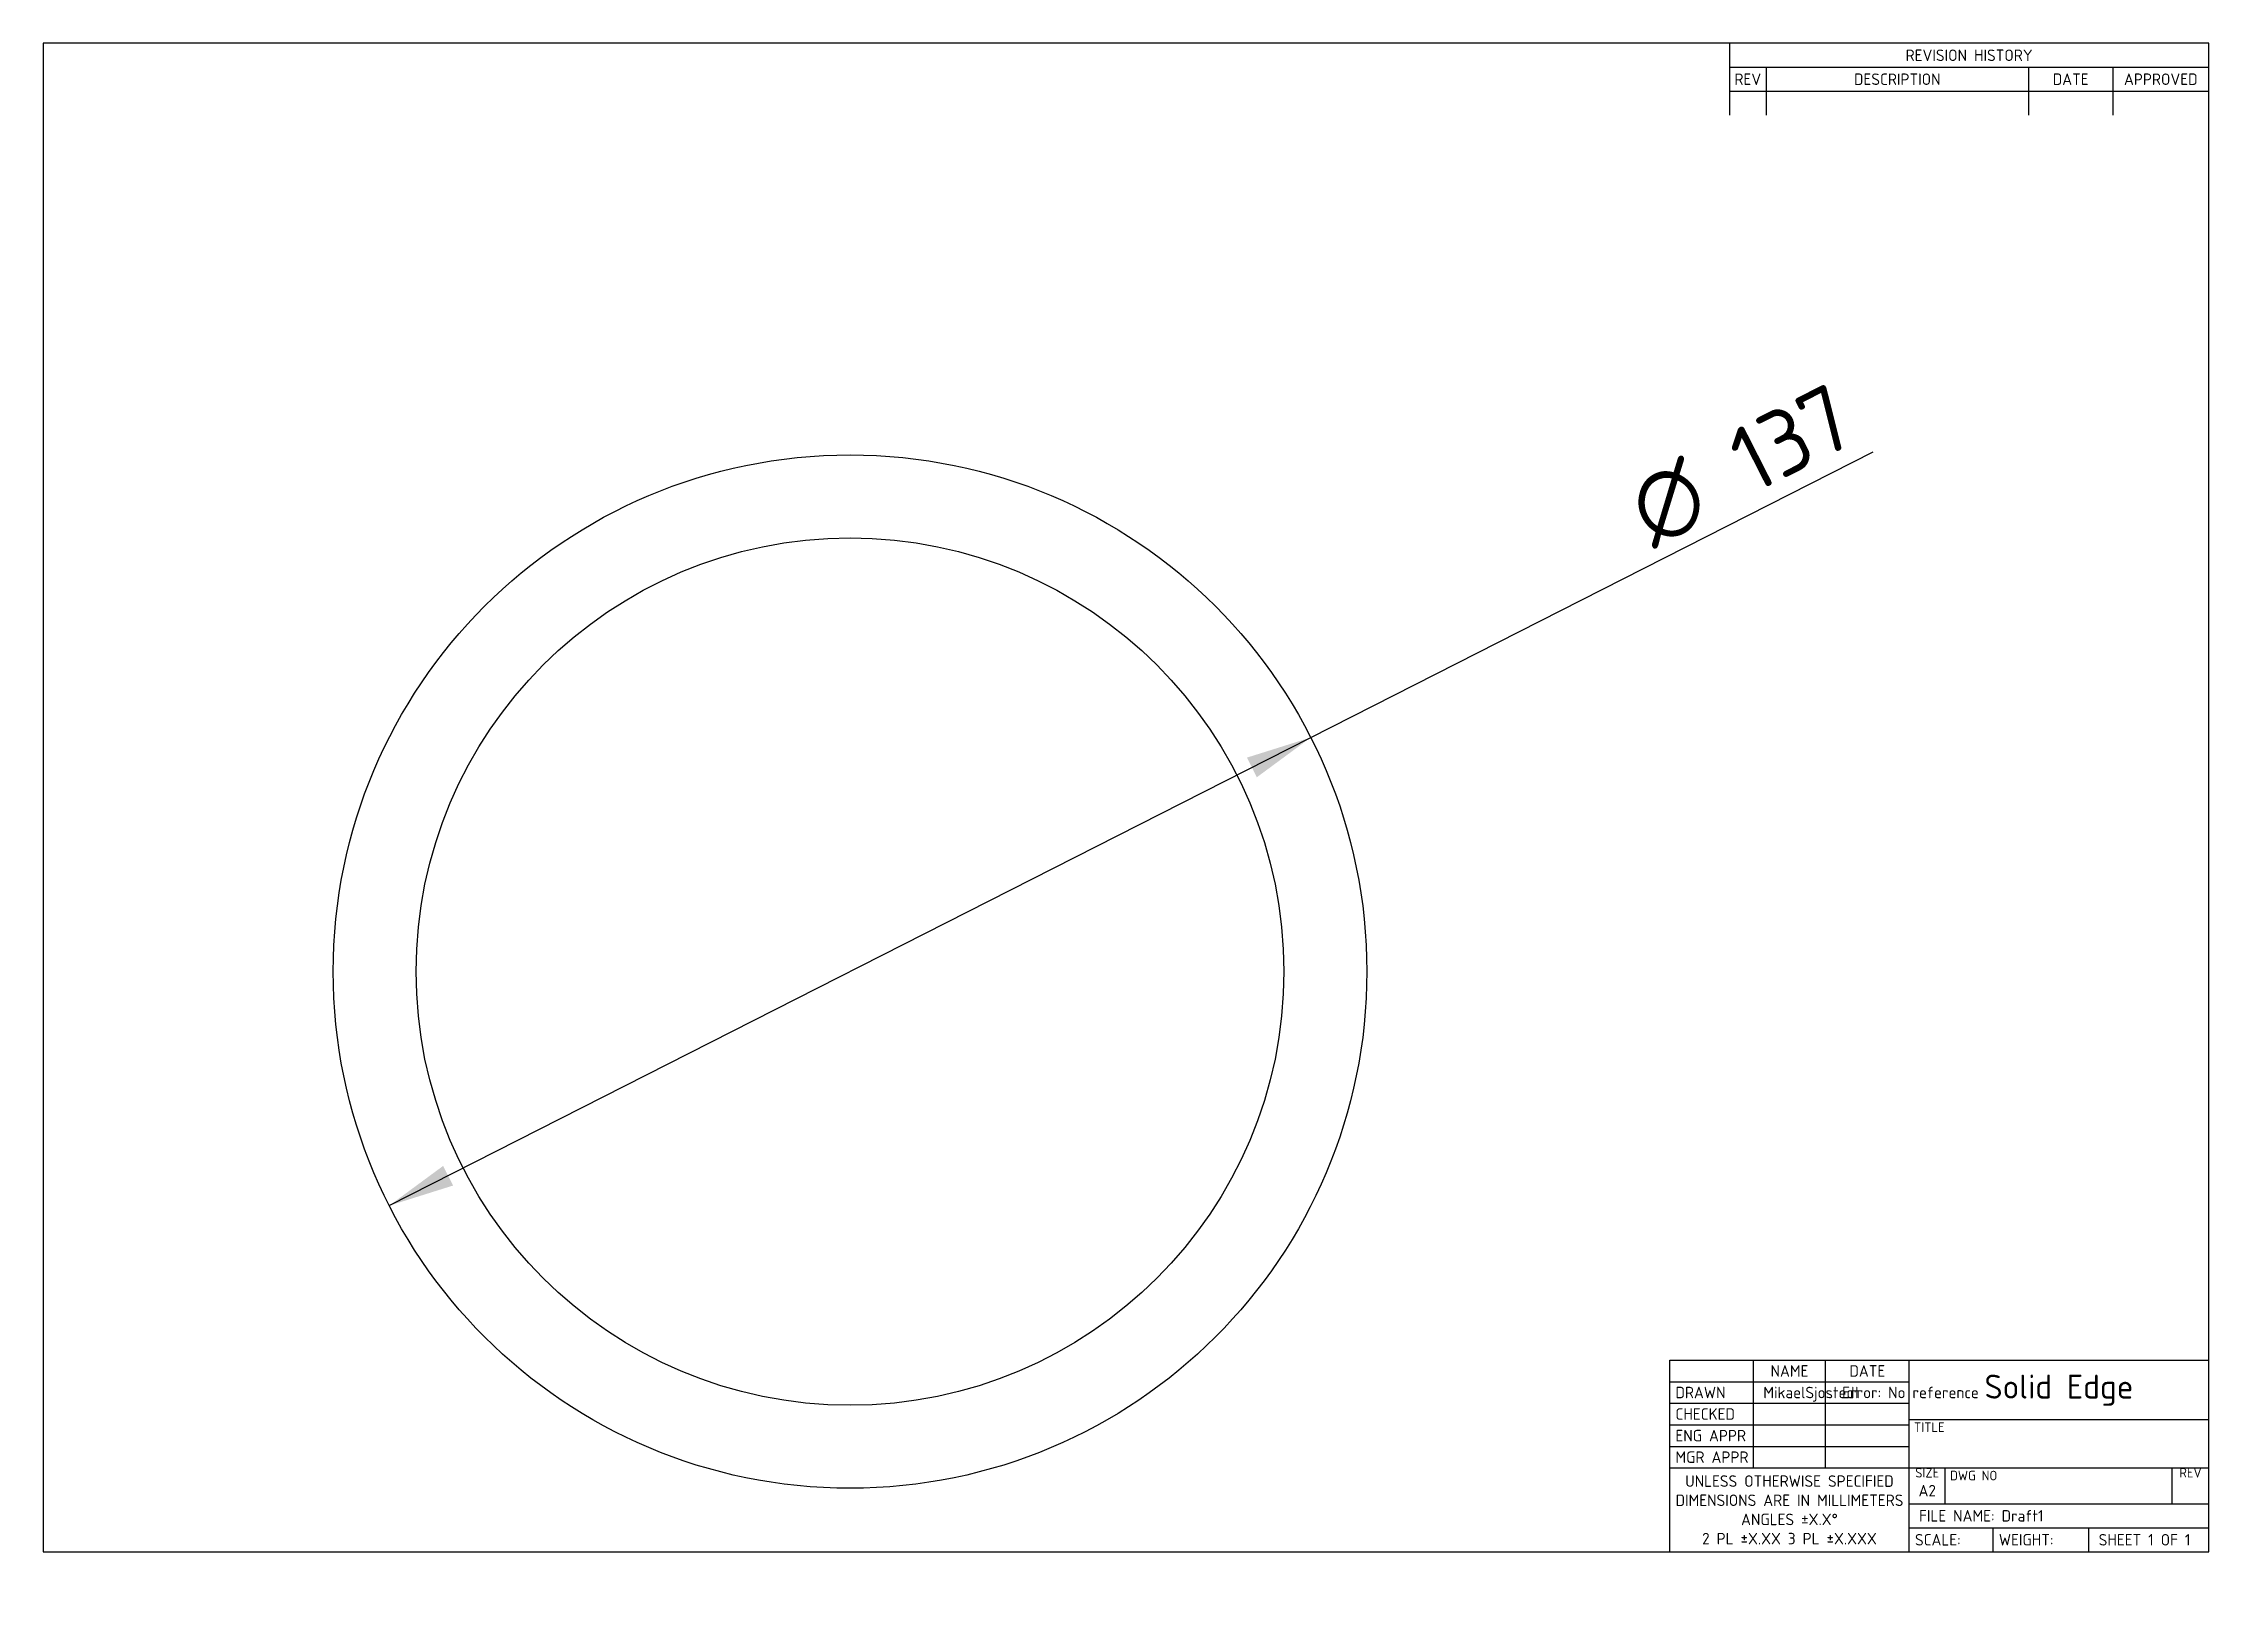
# Model space of a CAD drawing. Header units: millimetres. Extents: x 10 to 584, y -5 to 410.
import ezdxf
from ezdxf.entities.mleader import LeaderData, LeaderLine
from ezdxf.enums import TextEntityAlignment as Align
from ezdxf.math import Vec2, Vec3

# ---------------------------------------------------------------- set-up
doc = ezdxf.new("R2010")
doc.units = ezdxf.units.MM
doc.layers.add('Default', color=7, linetype='Continuous')
doc.layers.add('FLYWHEELS', color=7, linetype='Continuous')
doc.styles.add('SEACAD_Solid_Edge_ISO', font='seiso.ttf')
doc.styles.add('SEACAD_Solid_Edge_ISO1_Symbols', font='semeci1.ttf')
doc.dimstyles.new('ISO', dxfattribs={"dimtxt": 17.5, "dimasz": 17.5, "dimexe": 8.75, "dimexo": 0, "dimgap": 8.75, "dimtad": 1, "dimlfac": 0.5, "dimtxsty": 'SEACAD_Solid_Edge_ISO', "dimblk1": '_SE_FILLED', "dimblk2": '_SE_FILLED', "dimsah": 1, "dimcen": 8.75, "dimadec": 0, "dimazin": 0, "dimtfac": 1, "dimtmove": 1, "dimatfit": 3, "dimfxl": 1, "dimtolj": 1, "dimarcsym": 0})

# ---------------------------------------------------------------- blocks, each defined once
blk = doc.blocks.new('SE')
at = {"layer": 'FLYWHEELS', "color": 7, "linetype": 'Continuous'}
for radius in [137, 115]:
    blk.add_circle((223.84, 163.84), radius, dxfattribs=at)
blk = doc.blocks.new('DMBLK1')
at = {"layer": 'Default', "linetype": 'Continuous'}
for points in [[(329.05, 220.58), (331.69, 215.38), (345.97, 225.91)], [(115.98, 112.31), (101.7, 101.78), (118.63, 107.11)]]:
    blk.add_hatch(color=7, dxfattribs=at).paths.add_polyline_path(points)
at = {"layer": 'Default', "color": 7, "linetype": 'Continuous'}
for p, q in [((345.97, 225.91), (495.05, 301.66)), ((101.7, 101.78), (345.97, 225.91))]:
    blk.add_line(p, q, dxfattribs=at)
for s, style, p in [('137', 'SEACAD_Solid_Edge_ISO', (455.21, 305.95)), ('O', 'SEACAD_Solid_Edge_ISO1_Symbols', (428.48, 292.37))]:
    blk.add_text(s, height=17.5, rotation=26.9375, dxfattribs=dict(at, style=style)).set_placement(p, align=Align.TOP_LEFT)
blk = doc.blocks.new('_SE_FILLED')
at = {"color": 0}
blk.add_line((0, 0), (-1, 0), dxfattribs=at)
blk.add_solid([(0, 0), (-1, -0.1665), (-1, 0.1665), (0, 0)], dxfattribs=at)
blk = doc.blocks.new('_DOT')
at = {"color": 0, "linetype": 'ByBlock', "lineweight": -2}
blk.add_line((-0.5, 0), (-1, 0), dxfattribs=at)
at = {"color": 0, "linetype": 'ByBlock', "const_width": 0.5}
blk.add_lwpolyline([(-0.25, 0, 1), (0.25, 0, 1)], format="xyb", close=True, dxfattribs=at)

msp = doc.modelspace()

# ---------------------------------------------------------------- linework, layer by layer
at = {"layer": 'Default', "color": 7, "linetype": 'Continuous'}
for p, q in [((584, 410), (10, 410)), ((10, 410), (10, 10)), ((457, 410), (457, 390.95)), ((584, 10), (584, 410)), ((457, 403.65), (584, 403.65)), ((466.652, 403.65), (466.652, 390.95)), ((536.248, 403.65), (536.248, 390.95)), ((558.6, 403.65), (558.6, 390.95)), ((457, 397.3), (584, 397.3)), ((441.125, 10), (441.125, 60.8)), ((441.125, 60.8), (584, 60.8)), ((463.35, 32.225), (463.35, 60.8)), ((482.4, 32.225), (482.4, 60.8)), ((504.625, 10), (504.625, 60.8)), ((441.125, 55.085), (504.625, 55.085)), ((441.125, 49.37), (504.625, 49.37)), ((441.125, 43.655), (504.625, 43.655)), ((504.625, 45.052), (584, 45.052)), ((441.125, 37.94), (504.625, 37.94)), ((441.125, 32.225), (584, 32.225)), ((514.15, 22.7), (514.15, 32.098)), ((574.348, 22.7), (574.348, 32.098)), ((504.625, 22.7), (584, 22.7)), ((504.625, 16.35), (584, 16.35)), ((526.85, 10), (526.85, 16.35)), ((552.25, 10), (552.25, 16.35)), ((10, 10), (584, 10))]:
    msp.add_line(p, q, dxfattribs=at)

# ---------------------------------------------------------------- block references
at = {"layer": 'Default'}
msp.add_blockref('SE', (0, 0), dxfattribs=at)

# ---------------------------------------------------------------- texts
at = {"layer": 'Default', "char_height": 2.5}
for s, insert, width, attachment_point in [('{\\fSolid Edge ISO|b0||i0||c0|p34;\\C7;\\H3.048;\\W1.;REVISION HISTORY}', (520.5, 406.825), 127, 5), ('{\\fSolid Edge ISO|b0||i0||c0|p34;\\C7;\\H3.048;\\W1.;REV}', (461.826, 400.475), 9.652, 5), ('{\\fSolid Edge ISO|b0||i0||c0|p34;\\C7;\\H3.048;\\W1.;DESCRIPTION}', (501.45, 400.475), 69.596, 5), ('{\\fSolid Edge ISO|b0||i0||c0|p34;\\C7;\\H3.048;\\W1.;DATE}', (547.424, 400.475), 22.352, 5), ('{\\fSolid Edge ISO|b0||i0||c0|p34;\\C7;\\H3.048;\\W1.;APPROVED}', (571.3, 400.475), 25.4, 5), ('{\\fSolid Edge ISO|b0||i0||c0|p34;\\C7;\\H3.048;\\W1.;NAME}', (472.875, 57.943), 19.05, 5), ('{\\fSolid Edge ISO|b0||i0||c0|p34;\\C7;\\H3.048;\\W1.;DATE}', (493.512, 57.943), 22.225, 5), ('{\\fSolid Edge ISO|b0||i0||c0|p34;\\C7;\\H3.048;\\W1.;DRAWN}', (442.649, 52.227), 20.701, 4), ('{\\fSolid Edge ISO|b1||i0||c0|p34;\\C7;\\H6.35;\\W1.;Solid Edge}', (544.312, 52.831), 79.375, 5), ('{\\fSolid Edge ISO|b0||i0||c0|p34;\\C7;\\H3.048;\\W1.;CHECKED}', (442.649, 46.513), 20.701, 4), ('{\\fSolid Edge ISO|b0||i0||c0|p34;\\C7;\\H3.048;\\W1.;ENG APPR}', (442.649, 40.797), 20.701, 4), ('{\\fSolid Edge ISO|b0||i0||c0|p34;\\C7;\\H2.54;\\W1.;TITLE}', (505.895, 44.302), 78.105, 1), ('{\\fSolid Edge ISO|b0||i0||c0|p34;\\C7;\\H3.048;\\W1.;MGR APPR}', (442.649, 35.083), 20.701, 4), ('{\\fSolid Edge ISO|b0||i0||c0|p34;\\C7;\\H3.048;\\W1.;UNLESS OTHERWISE SPECIFIED\\P}{\\fSolid Edge ISO|b0||i0||c0|p34;\\C7;\\H3.048;\\W1.;DIMENSIONS ARE IN MILLIMETERS\\P}{\\fSolid Edge ISO|b0||i0||c0|p34;\\C7;\\H3.048;\\W1.;ANGLES ±X.X°\\P}{\\fSolid Edge ISO|b0||i0||c0|p34;\\C7;\\H3.048;\\W1.;2 PL ±X.XX 3 PL ±X.XXX}', (472.875, 21.113), 63.5, 5), ('{\\fSolid Edge ISO|b0||i0||c0|p34;\\C7;\\H2.54;\\W1.;SIZE}', (509.387, 32.225), 9.525, 2), ('{\\fSolid Edge ISO|b0||i0||c0|p34;\\C7;\\H2.54;\\W1.;DWG NO}', (515.42, 31.475), 58.928, 1), ('{\\fSolid Edge ISO|b0||i0||c0|p34;\\C7;\\H2.54;\\W1.;REV}', (579.174, 32.225), 9.652, 2), ('{\\fSolid Edge ISO|b1||i0||c0|p34;\\C7;\\H3.048;\\W1.;A2}', (509.387, 26.192), 9.525, 5), ('{\\fSolid Edge ISO|b0||i0||c0|p34;\\C7;\\H3.048;\\W1.;SCALE:}', (506.149, 13.175), 20.701, 4), ('{\\fSolid Edge ISO|b0||i0||c0|p34;\\C7;\\H3.048;\\W1.;WEIGHT:}', (528.374, 13.175), 23.876, 4)]:
    msp.add_mtext(s, dxfattribs=dict(at, insert=insert, width=width, attachment_point=attachment_point))

# ---------------------------------------------------------------- dimensions: what is measured, and where the dimension line sits
at = {"layer": 'Default', "color": 7, "linetype": 'Continuous'}
dim = msp.add_diameter_dim_2p(p1=(101.703, 101.78), p2=(345.974, 225.908), text='\\A1;<>', dimstyle='ISO', dxfattribs=at)
dim.commit()
dim.dimension.update_dxf_attribs({"geometry": 'DMBLK1', "text_midpoint": (432.928, 270.093), "dimtype": 163})

# ---------------------------------------------------------------- leaders
ml = msp.add_multileader_mtext('Standard', dxfattribs=at)
ml.set_content('\\pxsm0.9;{\\fSolid Edge ISO|c0|p34;\\W1.;MikaelSjostedt\\P}', color=256)
ml.set_leader_properties(linetype='ByLayer')
ml.set_arrow_properties(name='DOT')
ml.build(insert=Vec2(0, 0))
ml.multileader.update_dxf_attribs({"leader_type": 0, "dogleg_length": 0, "arrow_head_size": 3.048})
ctx = ml.context
ctx.base_point, ctx.char_height, ctx.arrow_head_size, ctx.landing_gap_size = Vec3(463.941, 53.752), 3.048, 3.048, 1.067
ctx.mtext.insert = Vec3(465.941, 53.752)
ml = msp.add_multileader_mtext('Standard', dxfattribs=at)
ml.set_content('\\pxsm0.9;{\\fSolid Edge ISO|c0|p34;\\W1.; Error: No reference\\P}', color=256)
ml.set_leader_properties(linetype='ByLayer')
ml.set_arrow_properties(name='DOT')
ml.build(insert=Vec2(0, 0))
ml.multileader.update_dxf_attribs({"leader_type": 0, "dogleg_length": 0, "arrow_head_size": 3.048})
ctx = ml.context
ctx.base_point, ctx.char_height, ctx.arrow_head_size, ctx.landing_gap_size = Vec3(482.991, 53.752), 3.048, 3.048, 1.067
ctx.mtext.insert = Vec3(484.991, 53.752)
ml = msp.add_multileader_mtext('Standard', dxfattribs=at)
ml.set_content('\\pxsm0.9;{\\fSolid Edge ISO|c0|p34;\\W1.;FILE NAME: Draft1\\P}', color=256)
ml.set_leader_properties(linetype='ByLayer')
ml.set_arrow_properties(name='DOT')
ml.build(insert=Vec2(0, 0))
ml.multileader.update_dxf_attribs({"leader_type": 0, "dogleg_length": 0, "arrow_head_size": 3.048})
ctx = ml.context
ctx.base_point, ctx.char_height, ctx.arrow_head_size, ctx.landing_gap_size = Vec3(505.216, 21.049), 3.048, 3.048, 1.067
ctx.mtext.insert = Vec3(507.216, 21.049)
ml = msp.add_multileader_mtext('Standard', dxfattribs=at)
ml.set_content('\\pxsm0.9;{\\fSolid Edge ISO|c0|p34;\\W1.;SHEET 1 OF 1\\P}', color=256)
ml.set_leader_properties(linetype='ByLayer')
ml.set_arrow_properties(name='DOT')
ml.build(insert=Vec2(0, 0))
ml.multileader.update_dxf_attribs({"leader_type": 0, "dogleg_length": 0, "arrow_head_size": 3.048})
ctx = ml.context
ctx.base_point, ctx.char_height, ctx.arrow_head_size, ctx.landing_gap_size = Vec3(552.841, 14.699), 3.048, 3.048, 1.067
ctx.mtext.insert = Vec3(554.841, 14.699)

doc.saveas('drawing.dxf')
